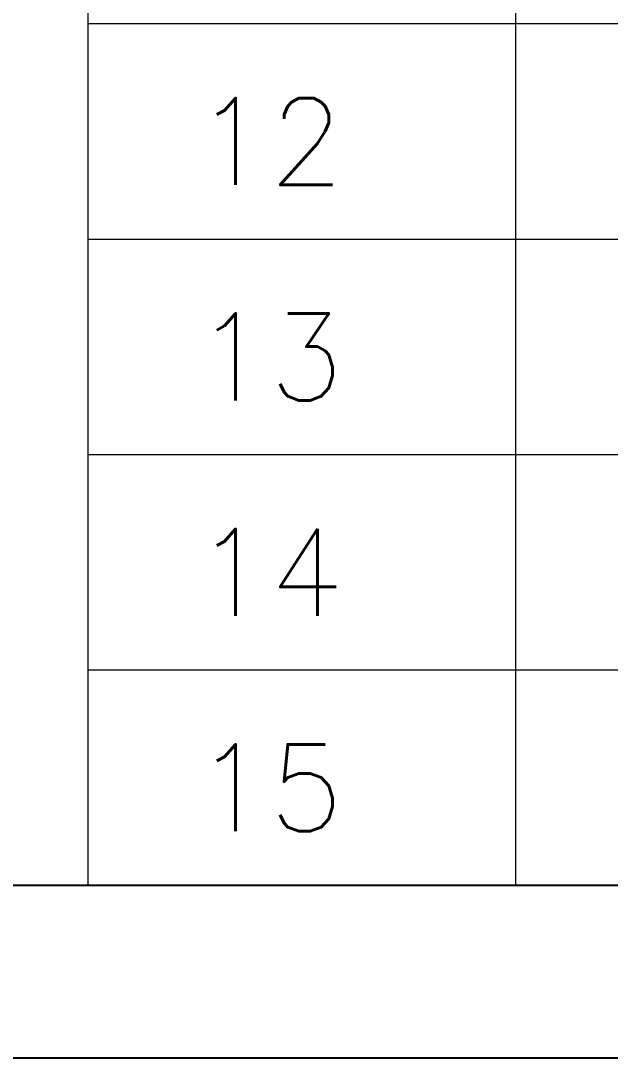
# Model space of a CAD drawing. Extents: x 3505867 to 3988380, y -625948 to -590408.
# Drawn here: x 3862838 to 3863629, y -625948 to -624556 of the extents above; entities that cross this region are included whole.
import ezdxf

# ---------------------------------------------------------------- set-up
doc = ezdxf.new("R2010")
doc.units = 0
doc.header["$LTSCALE"] = 6
doc.header["$MEASUREMENT"] = 0
doc.linetypes.add('ACAD_ISO04W100', pattern=[30, 24, -3, 0, -3])
doc.linetypes.add('CONTINU', pattern=[0])
doc.layers.get('0').update_dxf_attribs({"linetype": 'CONTINUOUS'})
doc.layers.add('axes', color=40, linetype='ACAD_ISO04W100', lineweight=25)
doc.layers.add('ELE-LIGHTING WIRRING', color=7, linetype='CONTINUOUS')
doc.styles.get("Standard").update_dxf_attribs({"font": 'SIMPLEX'})

msp = doc.modelspace()

# ---------------------------------------------------------------- linework, layer by layer
for points in [[(3890773, -593936.6), (3890773, -625948), (3845691.8, -625948), (3845691.8, -593936.6)], [(3890541.2, -594168.4), (3890541.2, -625716.2), (3845923.7, -625716.2), (3845923.7, -594168.4)]]:
    msp.add_lwpolyline(points, close=True)
at = {"layer": 'axes', "color": 7, "linetype": 'CONTINU', "lineweight": 0}
for p, q in [((3863502, -620915.3), (3863502, -625716.2)), ((3862928.4, -624560.2), (3867888, -624560.2)), ((3862928.4, -624849.2), (3867888, -624849.2)), ((3862928.4, -625138.2), (3867888, -625138.2)), ((3862928.4, -625427.2), (3867888, -625427.2)), ((3862928.4, -625716.2), (3867888, -625716.2))]:
    msp.add_line(p, q, dxfattribs=at)
msp.add_lwpolyline([(3862928.4, -625716.2), (3862928.4, -620915.3), (3867888, -620915.3), (3867888, -625716.2)], dxfattribs=at)

# ---------------------------------------------------------------- texts
at = {"layer": 'ELE-LIGHTING WIRRING', "color": 7, "linetype": 'CONTINU', "lineweight": 0, "char_height": 116.61, "width": 358.178, "attachment_point": 1}
for s, insert in [('{\\C256;12}', (3863071.5, -624660)), ('{\\C256;13}', (3863071.5, -624949)), ('{\\C256;14}', (3863071.5, -625238)), ('{\\C256;15}', (3863071.5, -625527))]:
    msp.add_mtext(s, dxfattribs=dict(at, insert=insert))

doc.saveas('drawing.dxf')
